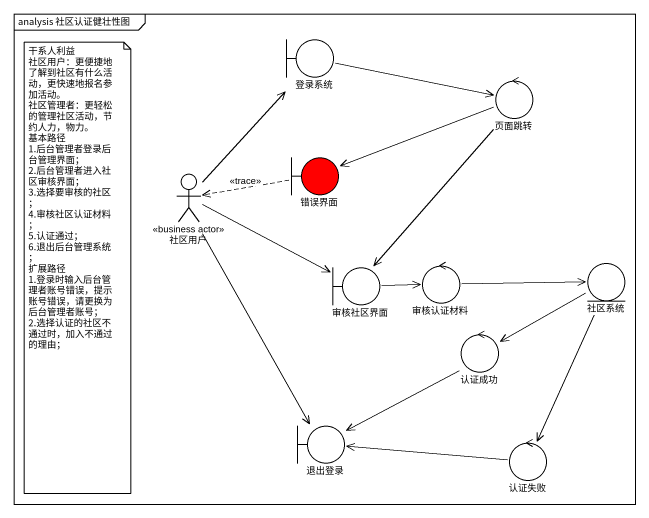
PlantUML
@startuml
mainframe analysis 社区认证健壮性图
boundary 登录系统
control 页面跳转
actor 社区用户 <<business actor>>
boundary 错误界面 #FF0000
boundary 审核社区界面
control 审核认证材料
entity 社区系统
control 认证成功
boundary 退出登录
control 认证失败
登录系统 -right-> 页面跳转
页面跳转 -left-> 错误界面
页面跳转 --> 审核社区界面
社区用户 -up-> 登录系统
社区用户 -right-> 审核社区界面
社区用户 --> 退出登录
错误界面 .left.> 社区用户 : <<trace>>
审核社区界面 -right-> 审核认证材料
审核认证材料 -right-> 社区系统
社区系统 -left-> 认证成功
社区系统 --> 认证失败
认证成功 -left-> 退出登录
认证失败 -left-> 退出登录
note as N1
  干系人利益
  社区用户：更便捷地了解到社区有什么活动，更快速地报名参加活动。
  社区管理者：更轻松的管理社区活动，节约人力，物力。
  基本路径
  1.后台管理者登录后台管理界面；
  2.后台管理者进入社区审核界面；
  3.选择要审核的社区；
  4.审核社区认证材料；
  5.认证通过；
  6.退出后台管理系统；
  扩展路径
  1.登录时输入后台管理者账号错误，提示账号错误，请更换为后台管理者账号；
  2.选择认证的社区不通过时，加入不通过的理由；
end note
@enduml
